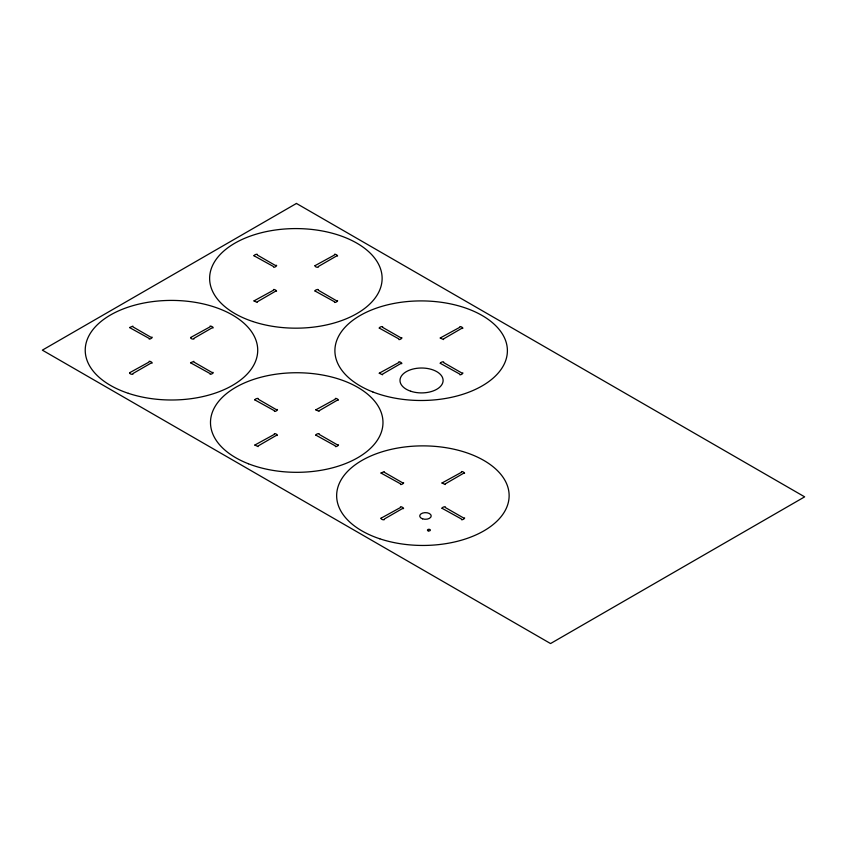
<?xml version="1.0" encoding="UTF-8"?>
<svg xmlns="http://www.w3.org/2000/svg" width="847" height="847" viewBox="0 0 847 847"><rect width="100%" height="100%" fill="white"/><g stroke="black" fill="none" stroke-linecap="round" stroke-linejoin="round"><path stroke-width="1.27" d="M129.591 327.588L149.008 338.334C148.289 340.886 155.065 336.375 150.904 337.233L132.947 326.878L132.884 326.137L129.602 327.514M190.575 362.791L209.992 373.538C209.103 376.036 216.186 371.791 211.93 372.426L193.931 362.082L193.868 361.341L190.575 362.76M253.994 255.762L273.422 266.509C272.988 269.155 279.468 264.412 275.307 265.407L257.361 255.053C258.24 253.274 253.984 254.756 253.994 255.762M254.852 399.911L274.28 410.647C273.581 413.22 280.389 408.741 276.164 409.556L258.219 399.191C259.203 397.529 254.936 398.715 254.852 399.911M314.978 290.966L334.406 301.712C333.612 304.232 340.536 299.827 336.291 300.621L318.345 290.256C319.319 288.562 314.893 289.875 314.978 290.966M315.836 435.114L335.264 445.861C334.565 448.402 341.362 443.987 337.191 444.739L319.203 434.405C320.113 432.679 315.762 434.045 315.836 435.114M379.265 328.085L398.683 338.821C398.164 341.415 404.654 336.937 400.663 337.688L382.622 327.365C383.543 325.64 379.181 327.037 379.265 328.043M381.012 473.05L400.43 483.785C399.562 486.273 406.549 482.049 402.367 482.674L384.369 472.33L384.294 471.588L381.012 473.007M440.249 363.289L459.667 374.035C459.159 376.629 465.596 372.108 461.647 372.892L443.606 362.58C444.506 360.769 440.175 362.378 440.26 363.215M441.996 508.253L461.414 518.999C460.768 521.551 467.396 517.136 463.394 517.856L445.353 507.544C446.358 505.839 441.954 507.173 441.996 508.221M129.591 372.754C129.369 374.3 133.921 375.02 132.947 373.538L150.904 363.172C155.043 363.755 148.14 359.488 149.008 362.082L129.591 372.754M190.575 337.54C190.374 339.181 194.99 339.732 193.931 338.334L211.888 327.969C216.101 328.488 208.997 324.316 209.992 326.878L190.575 337.54M254.005 300.929L257.287 302.453L257.403 301.744L275.307 291.347C279.415 291.971 272.512 287.684 273.422 290.256L254.005 300.886M254.852 445.077L258.144 446.602L258.261 445.882L276.164 435.496C280.346 436.036 273.274 431.822 274.28 434.405L254.862 445.035M314.989 265.714C314.788 267.356 319.393 267.917 318.345 266.509L336.291 256.143C340.43 256.705 333.506 252.448 334.406 255.053L314.989 265.683M315.836 409.863L319.128 411.388L319.245 410.679L337.148 400.282C341.256 400.875 334.343 396.597 335.264 399.191L315.846 409.832M379.265 373.252L382.548 374.776L382.664 374.056L400.567 363.67C404.697 364.252 397.825 359.975 398.683 362.58L379.287 373.178M381.012 518.216C380.801 519.836 385.427 520.418 384.369 518.999L402.314 508.634C406.486 509.206 399.329 504.971 400.43 507.544L381.012 518.216M440.249 338.038L443.532 339.562L443.648 338.853L461.551 328.456C465.649 329.049 459.063 324.793 459.667 327.365L440.271 337.964M441.996 483.002L445.278 484.526L445.395 483.817L463.298 473.42C467.48 473.981 460.408 469.767 461.414 472.33L441.996 483.002M296.45 203.449L42.35 350.15L550.55 643.551L804.65 496.85L296.45 203.449M252.755 321.5A86.246 49.793 0 0 0 382.124 278.377A86.246 49.793 0 0 0 252.755 235.254A86.246 49.793 0 0 0 252.755 321.5M128.352 393.326A86.246 49.793 0 0 0 257.721 350.203A86.246 49.793 0 0 0 128.352 307.08A86.246 49.793 0 0 0 128.352 393.326M248.393 463.764A86.246 49.793 0 0 0 382.759 426.083A86.246 49.793 0 0 0 259.055 377.741A86.246 49.793 0 0 0 248.393 463.764M372.807 391.939A86.246 49.793 0 0 0 507.173 354.258A86.246 49.793 0 0 0 383.458 305.915A86.246 49.793 0 0 0 372.807 391.939M410.763 391.24A21.556 12.451 0 0 0 443.108 380.462A21.556 12.451 0 0 0 410.763 369.684A21.556 12.451 0 0 0 410.763 391.24M379.774 538.787A86.246 49.793 0 0 0 509.132 495.664A86.246 49.793 0 0 0 379.774 452.542A86.246 49.793 0 0 0 379.774 538.787M428.201 530.836A1.44 0.826 0 0 0 430.361 530.116A1.44 0.826 0 0 0 428.201 529.396A1.44 0.826 0 0 0 428.201 530.836M422.579 518.83A5.749 3.324 0 0 0 431.208 515.95A5.749 3.324 0 0 0 422.579 513.081A5.749 3.324 0 0 0 422.579 518.83"/></g></svg>
